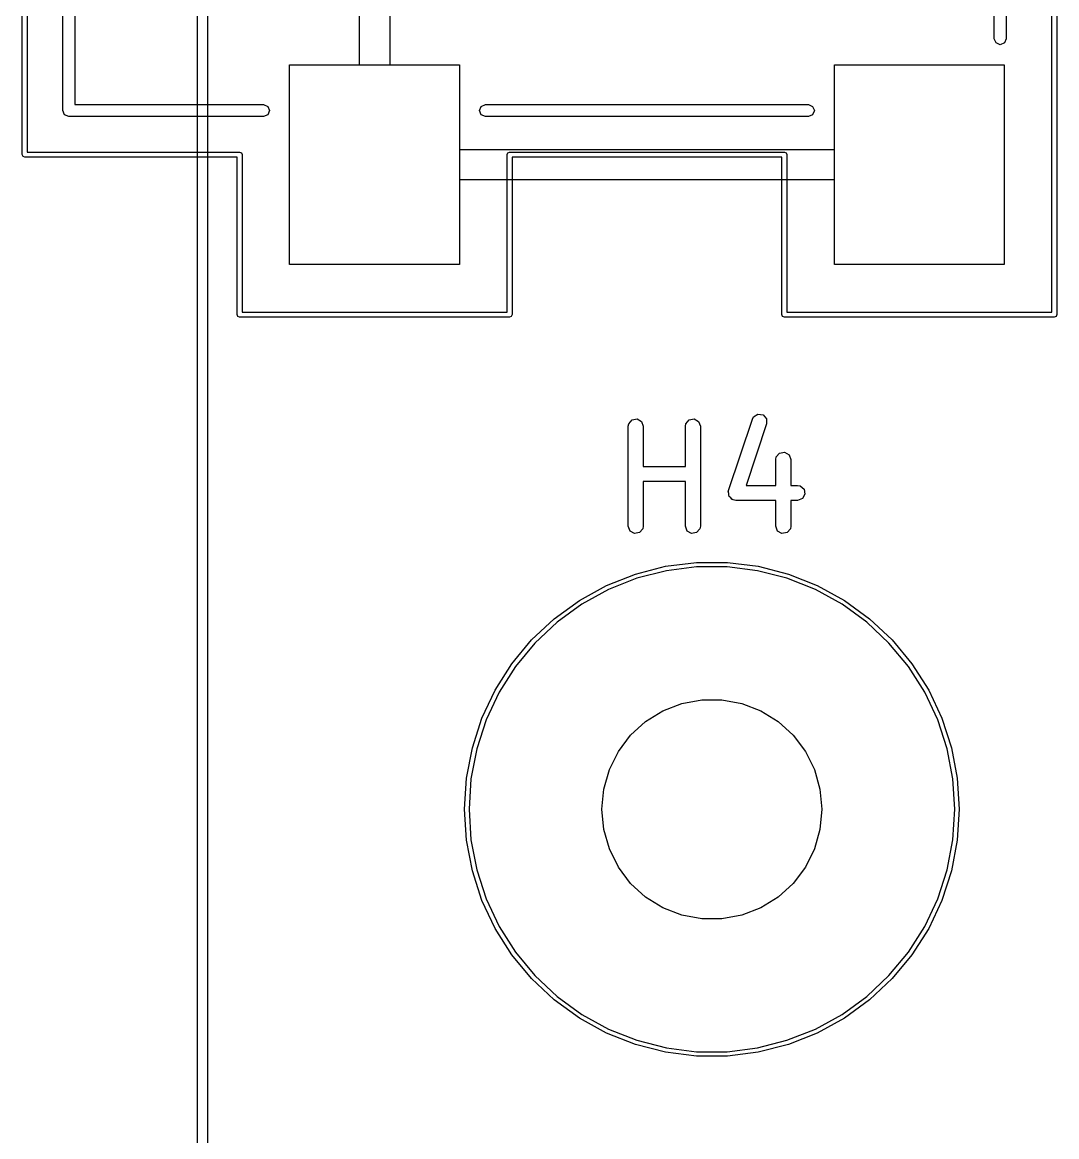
# Model space of a CAD drawing. Extents: x 96 to 198, y -147 to -47.
# Drawn here: x 96.2 to 106.55, y -129.18 to -118.03 of the extents above; entities that cross this region are included whole.
import ezdxf

# ---------------------------------------------------------------- set-up
doc = ezdxf.new("R2010")
doc.units = 0
doc.layers.add('BLACK', color=7, linetype='CONTINUOUS')

msp = doc.modelspace()

# ---------------------------------------------------------------- linework, layer by layer
at = {"layer": 'BLACK', "linetype": 'CONTINUOUS'}
for p, q in [((97.9537, -146.7), (97.9537, -46.7162)), ((98.0537, -46.7662), (98.0537, -146.65)), ((96.2, -119.35), (96.2, -110.65)), ((96.25, -110.675), (96.25, -119.325)), ((96.605, -118.91), (96.605, -111.09)), ((96.725, -111.15), (96.725, -118.85)), ((99.5726, -118.45), (99.5726, -111.55)), ((99.8774, -111.55), (99.8774, -118.45)), ((105.925, -118.19), (105.925, -117.11)), ((106.045, -117.11), (106.045, -118.19)), ((106.5, -120.925), (106.5, -117.35)), ((106.55, -117.375), (106.55, -120.95)), ((105.943, -118.232), (105.925, -118.19)), ((105.985, -118.25), (105.943, -118.232)), ((106.027, -118.232), (105.985, -118.25)), ((106.045, -118.19), (106.027, -118.232)), ((98.875, -120.45), (98.875, -118.45)), ((98.875, -118.45), (99.5726, -118.45)), ((98.875, -120.45), (98.875, -118.45)), ((98.875, -118.45), (100.575, -118.45)), ((98.875, -120.45), (98.875, -118.45)), ((98.875, -118.45), (100.575, -118.45)), ((99.8774, -118.45), (100.575, -118.45)), ((100.575, -118.45), (100.575, -119.298)), ((100.575, -118.45), (100.575, -120.45)), ((100.575, -118.45), (100.575, -120.45)), ((104.325, -119.298), (104.325, -118.45)), ((104.325, -118.45), (106.025, -118.45)), ((104.325, -120.45), (104.325, -118.45)), ((104.325, -118.45), (106.025, -118.45)), ((104.325, -120.45), (104.325, -118.45)), ((104.325, -118.45), (106.025, -118.45)), ((106.025, -118.45), (106.025, -120.45)), ((106.025, -118.45), (106.025, -120.45)), ((106.025, -118.45), (106.025, -120.45)), ((96.725, -118.85), (98.615, -118.85)), ((98.615, -118.85), (98.6574, -118.868)), ((100.793, -118.868), (100.835, -118.85)), ((100.835, -118.85), (104.065, -118.85)), ((104.065, -118.85), (104.107, -118.868)), ((96.6226, -118.952), (96.605, -118.91)), ((96.665, -118.97), (96.6226, -118.952)), ((98.6574, -118.952), (98.615, -118.97)), ((98.6574, -118.868), (98.675, -118.91)), ((98.675, -118.91), (98.6574, -118.952)), ((100.775, -118.91), (100.793, -118.868)), ((100.793, -118.952), (100.775, -118.91)), ((100.835, -118.97), (100.793, -118.952)), ((104.107, -118.952), (104.065, -118.97)), ((104.107, -118.868), (104.125, -118.91)), ((104.125, -118.91), (104.107, -118.952)), ((98.615, -118.97), (96.665, -118.97)), ((104.065, -118.97), (100.835, -118.97)), ((100.575, -119.298), (104.325, -119.298)), ((96.2073, -119.368), (96.2, -119.35)), ((96.225, -119.375), (96.2073, -119.368)), ((98.35, -119.375), (96.225, -119.375)), ((96.25, -119.325), (98.375, -119.325)), ((98.35, -120.95), (98.35, -119.375)), ((98.375, -119.325), (98.3927, -119.332)), ((98.3927, -119.332), (98.4, -119.35)), ((98.4, -119.35), (98.4, -120.925)), ((101.05, -119.35), (101.057, -119.332)), ((101.05, -120.925), (101.05, -119.35)), ((101.057, -119.332), (101.075, -119.325)), ((101.075, -119.325), (103.825, -119.325)), ((103.8, -119.375), (101.1, -119.375)), ((101.1, -119.375), (101.1, -120.95)), ((103.8, -120.95), (103.8, -119.375)), ((103.825, -119.325), (103.843, -119.332)), ((103.843, -119.332), (103.85, -119.35)), ((103.85, -119.35), (103.85, -120.925)), ((104.325, -119.602), (100.575, -119.602)), ((100.575, -119.602), (100.575, -120.45)), ((104.325, -120.45), (104.325, -119.602)), ((100.575, -120.45), (98.875, -120.45)), ((100.575, -120.45), (98.875, -120.45)), ((100.575, -120.45), (98.875, -120.45)), ((106.025, -120.45), (104.325, -120.45)), ((106.025, -120.45), (104.325, -120.45)), ((106.025, -120.45), (104.325, -120.45)), ((98.3573, -120.968), (98.35, -120.95)), ((98.375, -120.975), (98.3573, -120.968)), ((98.4, -120.925), (101.05, -120.925)), ((101.093, -120.968), (101.075, -120.975)), ((101.1, -120.95), (101.093, -120.968)), ((103.807, -120.968), (103.8, -120.95)), ((103.825, -120.975), (103.807, -120.968)), ((103.85, -120.925), (106.5, -120.925)), ((106.543, -120.968), (106.525, -120.975)), ((106.55, -120.95), (106.543, -120.968)), ((101.075, -120.975), (98.375, -120.975)), ((106.525, -120.975), (103.825, -120.975)), ((103.505, -121.996), (103.517, -121.973)), ((103.517, -121.973), (103.561, -121.946)), ((103.561, -121.946), (103.612, -121.954)), ((103.612, -121.954), (103.646, -121.992)), ((102.263, -122.067), (102.268, -122.042)), ((102.263, -123.067), (102.263, -122.067)), ((102.268, -122.042), (102.301, -122.002)), ((102.301, -122.002), (102.351, -121.994)), ((102.351, -121.994), (102.396, -122.019)), ((102.396, -122.019), (102.413, -122.067)), ((102.413, -122.067), (102.413, -122.469)), ((102.835, -122.067), (102.839, -122.042)), ((102.835, -122.469), (102.835, -122.067)), ((102.839, -122.042), (102.872, -122.002)), ((102.872, -122.002), (102.923, -121.994)), ((102.923, -121.994), (102.967, -122.019)), ((102.967, -122.019), (102.985, -122.067)), ((102.985, -122.067), (102.985, -123.067)), ((103.267, -122.71), (103.505, -121.996)), ((103.647, -122.043), (103.442, -122.659)), ((103.646, -121.992), (103.647, -122.043)), ((103.739, -122.401), (103.744, -122.375)), ((103.739, -122.659), (103.739, -122.401)), ((103.744, -122.375), (103.777, -122.336)), ((103.777, -122.336), (103.827, -122.327)), ((103.827, -122.327), (103.872, -122.353)), ((103.872, -122.353), (103.889, -122.401)), ((103.889, -122.401), (103.889, -122.659)), ((102.413, -122.469), (102.835, -122.469)), ((102.835, -122.619), (102.413, -122.619)), ((102.413, -122.619), (102.413, -123.067)), ((102.835, -123.067), (102.835, -122.619)), ((103.264, -122.721), (103.267, -122.716)), ((103.268, -122.741), (103.264, -122.721)), ((103.267, -122.716), (103.267, -122.71)), ((103.268, -122.762), (103.268, -122.741)), ((103.442, -122.659), (103.739, -122.659)), ((103.889, -122.659), (103.957, -122.659)), ((103.957, -122.659), (103.983, -122.664)), ((103.983, -122.664), (104.022, -122.697)), ((104.031, -122.747), (104.005, -122.791)), ((104.022, -122.697), (104.031, -122.747)), ((103.272, -122.766), (103.268, -122.762)), ((103.273, -122.772), (103.272, -122.766)), ((103.289, -122.785), (103.273, -122.772)), ((103.302, -122.8), (103.289, -122.785)), ((103.308, -122.801), (103.302, -122.8)), ((103.312, -122.805), (103.308, -122.801)), ((103.338, -122.809), (103.312, -122.805)), ((103.739, -122.809), (103.338, -122.809)), ((103.739, -123.067), (103.739, -122.809)), ((103.957, -122.809), (103.889, -122.809)), ((103.889, -122.809), (103.889, -123.067)), ((104.005, -122.791), (103.957, -122.809)), ((102.281, -123.116), (102.263, -123.067)), ((102.413, -123.067), (102.409, -123.093)), ((102.852, -123.116), (102.835, -123.067)), ((102.985, -123.067), (102.98, -123.093)), ((103.757, -123.116), (103.739, -123.067)), ((103.889, -123.067), (103.885, -123.093)), ((102.325, -123.141), (102.281, -123.116)), ((102.376, -123.132), (102.325, -123.141)), ((102.409, -123.093), (102.376, -123.132)), ((102.896, -123.141), (102.852, -123.116)), ((102.947, -123.132), (102.896, -123.141)), ((102.98, -123.093), (102.947, -123.132)), ((103.801, -123.141), (103.757, -123.116)), ((103.852, -123.132), (103.801, -123.141)), ((103.885, -123.093), (103.852, -123.132)), ((102.335, -123.546), (102.636, -123.469)), ((102.645, -123.513), (102.349, -123.589)), ((102.636, -123.469), (102.945, -123.43)), ((102.947, -123.475), (102.645, -123.513)), ((102.945, -123.43), (103.255, -123.43)), ((103.253, -123.475), (102.947, -123.475)), ((103.555, -123.513), (103.253, -123.475)), ((103.255, -123.43), (103.564, -123.469)), ((103.851, -123.589), (103.555, -123.513)), ((103.564, -123.469), (103.865, -123.546)), ((102.046, -123.661), (102.335, -123.546)), ((102.349, -123.589), (102.065, -123.701)), ((104.135, -123.701), (103.851, -123.589)), ((103.865, -123.546), (104.154, -123.661)), ((101.774, -123.81), (102.046, -123.661)), ((102.065, -123.701), (101.798, -123.848)), ((104.402, -123.848), (104.135, -123.701)), ((104.154, -123.661), (104.426, -123.81)), ((101.522, -123.993), (101.774, -123.81)), ((101.798, -123.848), (101.551, -124.028)), ((104.649, -124.028), (104.402, -123.848)), ((104.426, -123.81), (104.678, -123.993)), ((101.296, -124.206), (101.522, -123.993)), ((101.551, -124.028), (101.329, -124.237)), ((104.871, -124.237), (104.649, -124.028)), ((104.678, -123.993), (104.904, -124.206)), ((101.098, -124.445), (101.296, -124.206)), ((101.329, -124.237), (101.134, -124.472)), ((105.066, -124.472), (104.871, -124.237)), ((104.904, -124.206), (105.102, -124.445)), ((100.931, -124.708), (101.098, -124.445)), ((101.134, -124.472), (100.971, -124.729)), ((105.229, -124.729), (105.066, -124.472)), ((105.102, -124.445), (105.269, -124.708)), ((100.799, -124.989), (100.931, -124.708)), ((100.971, -124.729), (100.841, -125.006)), ((105.359, -125.006), (105.229, -124.729)), ((105.269, -124.708), (105.401, -124.989)), ((102.61, -124.915), (102.799, -124.842)), ((102.799, -124.842), (102.999, -124.805)), ((102.999, -124.805), (103.201, -124.805)), ((103.201, -124.805), (103.401, -124.842)), ((103.401, -124.842), (103.59, -124.915)), ((102.437, -125.022), (102.61, -124.915)), ((103.59, -124.915), (103.763, -125.022)), ((100.703, -125.284), (100.799, -124.989)), ((100.841, -125.006), (100.747, -125.296)), ((102.287, -125.159), (102.437, -125.022)), ((103.763, -125.022), (103.913, -125.159)), ((105.453, -125.296), (105.359, -125.006)), ((105.401, -124.989), (105.497, -125.284)), ((102.165, -125.321), (102.287, -125.159)), ((103.913, -125.159), (104.035, -125.321)), ((100.645, -125.59), (100.703, -125.284)), ((100.747, -125.296), (100.689, -125.595)), ((105.511, -125.595), (105.453, -125.296)), ((105.497, -125.284), (105.555, -125.59)), ((102.074, -125.503), (102.165, -125.321)), ((104.035, -125.321), (104.126, -125.503)), ((102.019, -125.698), (102.074, -125.503)), ((104.126, -125.503), (104.181, -125.698)), ((100.625, -125.9), (100.645, -125.59)), ((100.689, -125.595), (100.67, -125.9)), ((105.53, -125.9), (105.511, -125.595)), ((105.555, -125.59), (105.575, -125.9)), ((102, -125.9), (102.019, -125.698)), ((104.181, -125.698), (104.2, -125.9)), ((100.645, -126.21), (100.625, -125.9)), ((100.67, -125.9), (100.689, -126.205)), ((102.019, -126.102), (102, -125.9)), ((104.2, -125.9), (104.181, -126.102)), ((105.511, -126.205), (105.53, -125.9)), ((105.575, -125.9), (105.555, -126.21)), ((100.703, -126.516), (100.645, -126.21)), ((100.689, -126.205), (100.747, -126.504)), ((102.074, -126.297), (102.019, -126.102)), ((104.181, -126.102), (104.126, -126.297)), ((105.453, -126.504), (105.511, -126.205)), ((105.555, -126.21), (105.497, -126.516)), ((102.165, -126.479), (102.074, -126.297)), ((104.126, -126.297), (104.035, -126.479)), ((100.799, -126.811), (100.703, -126.516)), ((100.747, -126.504), (100.841, -126.794)), ((102.287, -126.641), (102.165, -126.479)), ((104.035, -126.479), (103.913, -126.641)), ((105.359, -126.794), (105.453, -126.504)), ((105.497, -126.516), (105.401, -126.811)), ((102.437, -126.778), (102.287, -126.641)), ((103.913, -126.641), (103.763, -126.778)), ((100.931, -127.092), (100.799, -126.811)), ((100.841, -126.794), (100.971, -127.071)), ((102.61, -126.885), (102.437, -126.778)), ((103.763, -126.778), (103.59, -126.885)), ((105.229, -127.071), (105.359, -126.794)), ((105.401, -126.811), (105.269, -127.092)), ((102.799, -126.958), (102.61, -126.885)), ((102.999, -126.995), (102.799, -126.958)), ((103.401, -126.958), (103.201, -126.995)), ((103.59, -126.885), (103.401, -126.958)), ((101.098, -127.355), (100.931, -127.092)), ((100.971, -127.071), (101.134, -127.328)), ((103.201, -126.995), (102.999, -126.995)), ((105.066, -127.328), (105.229, -127.071)), ((105.269, -127.092), (105.102, -127.355)), ((101.296, -127.594), (101.098, -127.355)), ((101.134, -127.328), (101.329, -127.563)), ((104.871, -127.563), (105.066, -127.328)), ((105.102, -127.355), (104.904, -127.594)), ((101.522, -127.807), (101.296, -127.594)), ((101.329, -127.563), (101.551, -127.772)), ((104.649, -127.772), (104.871, -127.563)), ((104.904, -127.594), (104.678, -127.807)), ((101.551, -127.772), (101.798, -127.952)), ((104.402, -127.952), (104.649, -127.772)), ((101.774, -127.99), (101.522, -127.807)), ((104.678, -127.807), (104.426, -127.99)), ((102.046, -128.139), (101.774, -127.99)), ((101.798, -127.952), (102.065, -128.099)), ((104.135, -128.099), (104.402, -127.952)), ((104.426, -127.99), (104.154, -128.139)), ((102.065, -128.099), (102.349, -128.211)), ((103.851, -128.211), (104.135, -128.099)), ((102.335, -128.254), (102.046, -128.139)), ((102.349, -128.211), (102.645, -128.287)), ((103.555, -128.287), (103.851, -128.211)), ((104.154, -128.139), (103.865, -128.254)), ((102.636, -128.331), (102.335, -128.254)), ((102.645, -128.287), (102.947, -128.325)), ((102.947, -128.325), (103.253, -128.325)), ((103.253, -128.325), (103.555, -128.287)), ((103.865, -128.254), (103.564, -128.331)), ((102.945, -128.37), (102.636, -128.331)), ((103.255, -128.37), (102.945, -128.37)), ((103.564, -128.331), (103.255, -128.37))]:
    msp.add_line(p, q, dxfattribs=at)

doc.saveas('drawing.dxf')
